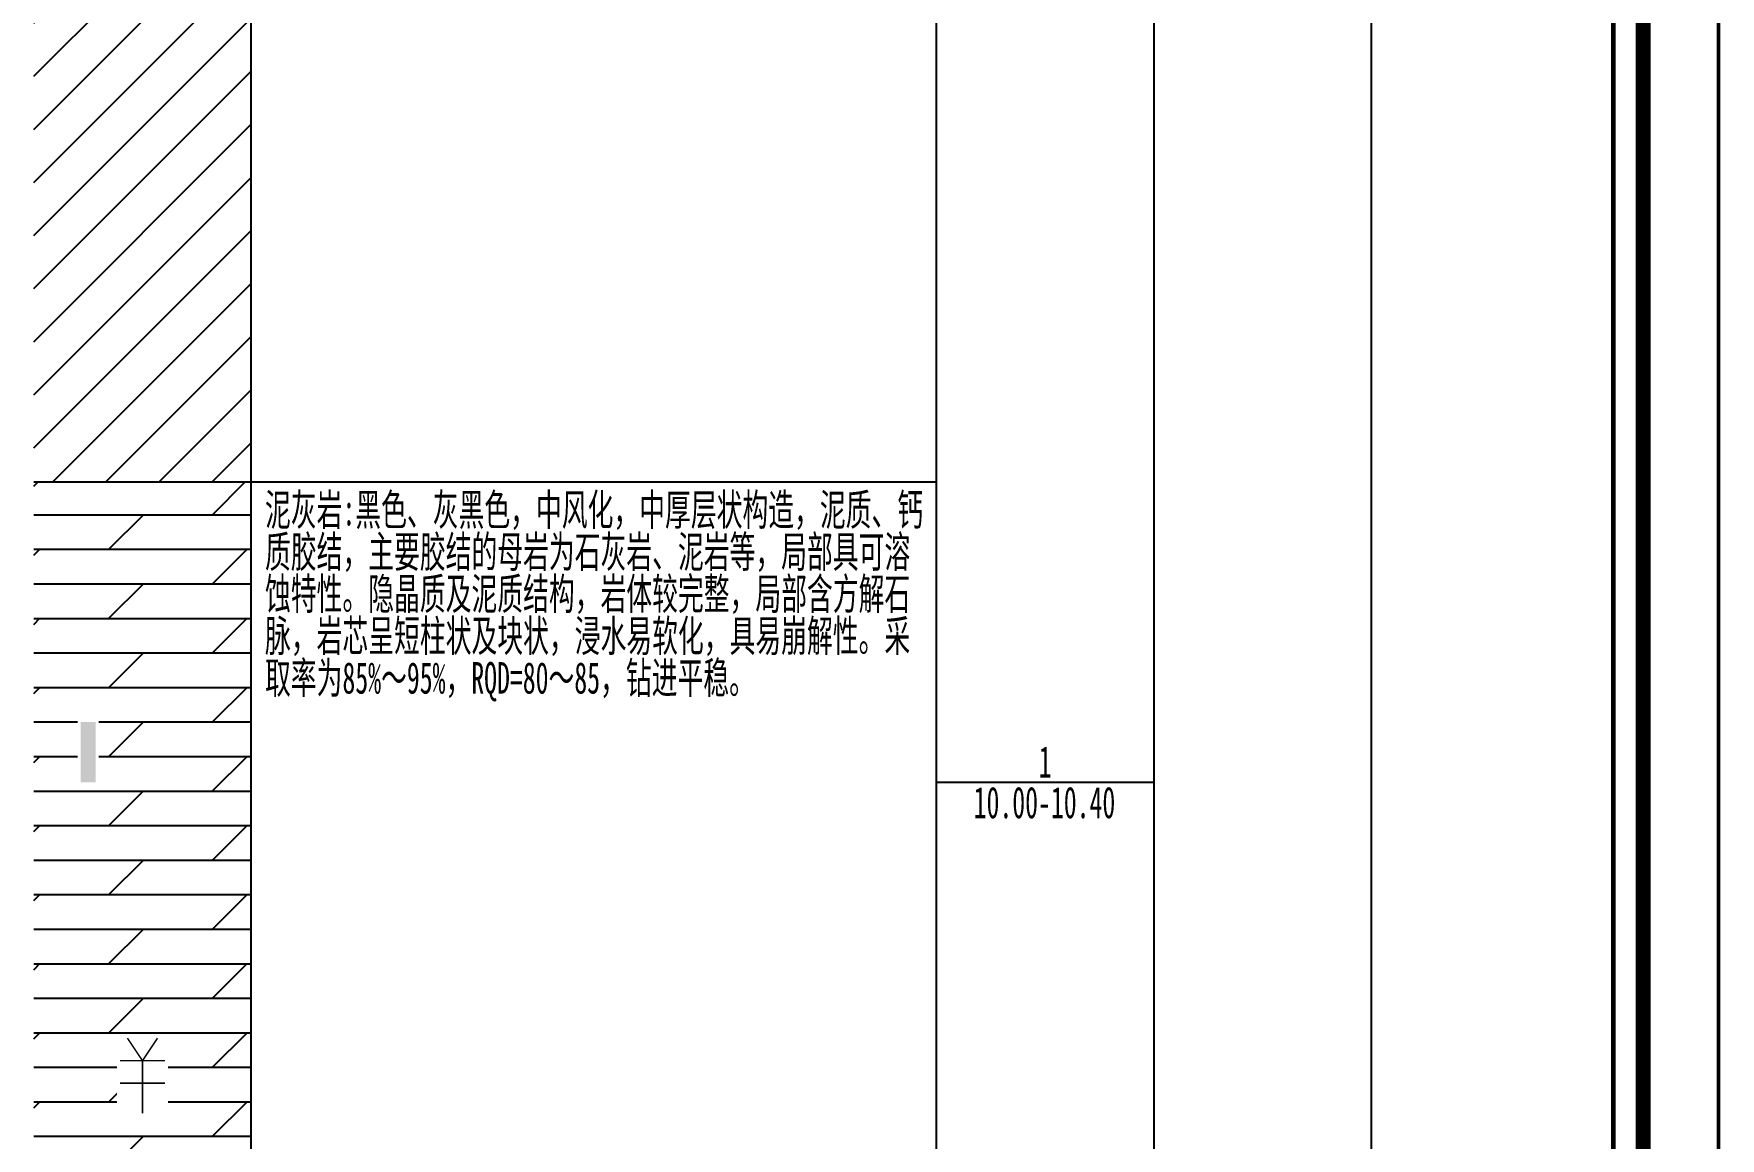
# Model space of a CAD drawing. Header units: millimetres. Extents: x 1264 to 9491, y 619 to 916.
# Drawn here: x 9379 to 9491.3, y 692.2 to 765.7 of the extents above; entities that cross this region are included whole.
import ezdxf

# ---------------------------------------------------------------- set-up
doc = ezdxf.new("R2010")
doc.units = ezdxf.units.MM
doc.styles.add('成果图表体', font='simfang_0.ttf', dxfattribs={"width": 0.6, "height": 2.1})

# ---------------------------------------------------------------- blocks, each defined once
blk = doc.blocks.new('gkqy3.dwg', base_point=(0, -2))
blk.add_wipeout([(-0.7, -2.2), (0.7, -2.2), (0.7, 2.2), (-0.7, 2.2)])
at = {"color": 7}
blk.add_solid([(-0.5, -2), (0.5, -2), (-0.5, 2), (0.5, 2)], dxfattribs=at)
blk = doc.blocks.new('FH_ZHONG.dwg', base_point=(0, 0.03))
blk.add_wipeout([(-1.7, -2.67), (1.7, -2.67), (1.7, 2.73), (-1.7, 2.73)])
at = {"color": 7, "const_width": 0.1}
for points in [[(-1, 2.53), (0, 1.03), (1, 2.53)], [(-1.5, 1.03), (1.5, 1.03)], [(0, 1.03), (0, -2.47)], [(-1.5, -0.47), (1.5, -0.47)]]:
    blk.add_lwpolyline(points, dxfattribs=at)
blk = doc.blocks.new('柱状图图框模板-(昇龙标准).dwg36', base_point=(27, 229))
for points, const_width in [([(0, 0), (210, 0), (210, 297), (0, 297)], 0.25), ([(25, 5), (205, 5), (205, 292), (25, 292)], 1), ([(27, 265), (203, 265), (203, 17), (27, 17)], 0.3)]:
    blk.add_lwpolyline(points, close=True, dxfattribs=dict(const_width=const_width))

msp = doc.modelspace()

# ---------------------------------------------------------------- hatches: boundary and pattern name
at = {"linetype": 'Continuous'}
h = msp.add_hatch(dxfattribs=at)
h.set_pattern_fill('GKNXT', scale=0.5, style=0, pattern_type=2)
h.set_pattern_definition([(45, (0, 0), (-1.76776695, 1.76776695), [])])
h.paths.add_polyline_path([(9379, 735.89), (9393.48, 735.89), (9393.48, 804.89), (9379, 804.89)])
h = msp.add_hatch(dxfattribs=at)
h.set_pattern_fill('GKNHY1', scale=0.5, style=0, pattern_type=2)
h.set_pattern_definition([(0, (0, 0), (0, 2.3), []), (45, (0, 0), (4e-16, 4.5999997), [3.252691, -6.5053825])])
h.paths.add_polyline_path([(9379, 656.79), (9393.48, 656.79), (9393.48, 735.89), (9379, 735.89)])

# ---------------------------------------------------------------- linework, layer by layer
at = {"color": 0}
for points in [[(9393.48, 635.89), (9393.48, 819.89)], [(9393.48, 635.89), (9393.48, 819.89)], [(9439.11, 635.89), (9439.11, 819.89)], [(9439.11, 635.89), (9439.11, 819.89)], [(9453.6, 635.89), (9453.6, 819.89)], [(9453.6, 635.89), (9453.6, 819.89)], [(9468.09, 635.89), (9468.09, 819.89)], [(9468.09, 635.89), (9468.09, 819.89)], [(9484.18, 635.89), (9484.18, 819.89)], [(9393.48, 735.89), (9393.48, 804.89)], [(9439.11, 735.89), (9439.11, 804.89)], [(9393.48, 735.89), (9439.11, 735.89)], [(9393.48, 735.89), (9439.11, 735.89)], [(9393.48, 656.79), (9393.48, 735.89)], [(9439.11, 656.79), (9439.11, 735.89)], [(9439.11, 715.89), (9453.6, 715.89)]]:
    msp.add_lwpolyline(points, dxfattribs=at)
at = {"color": 7, "flags": 128}
msp.add_lwpolyline([(9379, 735.89), (9393.48, 735.89)], dxfattribs=at)

# ---------------------------------------------------------------- texts
at = {"color": 0, "style": '成果图表体', "width": 0.6}
for s, p in [('1', (9445.92, 716.19)), ('10.00-10.40', (9441.59, 713.49))]:
    msp.add_text(s, height=2.1, dxfattribs=at).set_placement(p)
at = {"color": 0, "insert": (9394.4, 735.09), "char_height": 2.1, "width": 43.8045, "attachment_point": 1, "line_spacing_factor": 0.8, "style": '成果图表体'}
msp.add_mtext('\\A1;泥灰岩:黑色、灰黑色，中风化，中厚层状构造，泥质、钙质胶结，主要胶结的母岩为石灰岩、泥岩等，局部具可溶蚀特性。隐晶质及泥质结构，岩体较完整，局部含方解石脉，岩芯呈短柱状及块状，浸水易软化，具易崩解性。采取率为85%～95%，RQD=80～85，钻进平稳。', dxfattribs=at)

# ---------------------------------------------------------------- next in the draw order: block references
for name, p in [('gkqy3.dwg', (9382.62, 715.89)), ('FH_ZHONG.dwg', (9386.24, 696.34))]:
    msp.add_blockref(name, p)

# ---------------------------------------------------------------- next in the draw order: block references
msp.add_blockref('柱状图图框模板-(昇龙标准).dwg36', (9308.18, 847.89))

doc.saveas('drawing.dxf')
